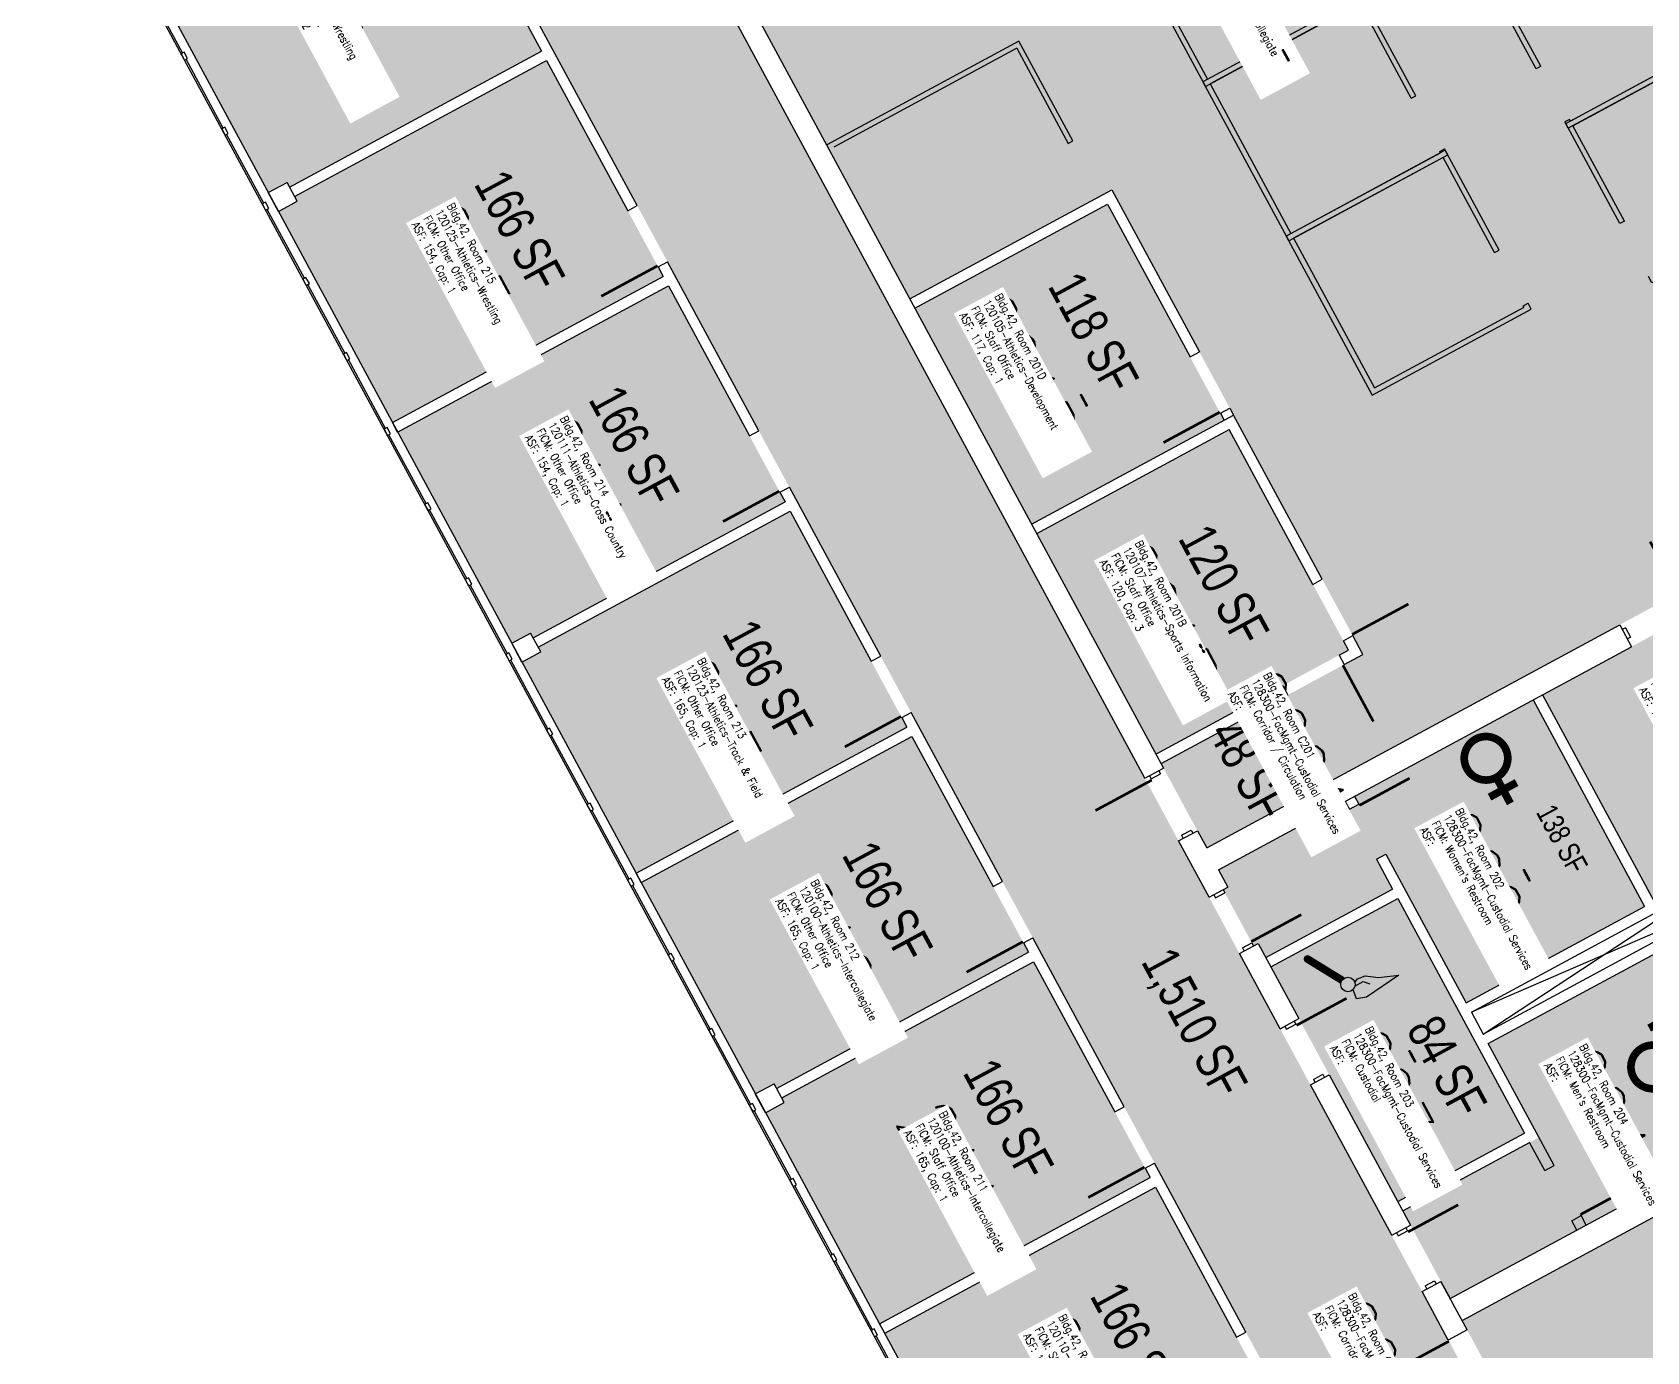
# Model space of a CAD drawing. Header units: inches. Extents: x 69219380 to 69221128, y 27664709 to 27667706.
# Drawn here: x 69219538 to 69220446, y 27666155 to 27666897 of the extents above; entities that cross this region are included whole.
import ezdxf
from ezdxf.enums import TextEntityAlignment as Align

# ---------------------------------------------------------------- set-up
doc = ezdxf.new("R2010")
doc.units = ezdxf.units.IN
doc.header["$LTSCALE"] = 240
doc.header["$MEASUREMENT"] = 0
doc.layers.get('0').update_dxf_attribs({"linetype": 'CONTINUOUS'})
for name, color, linetype in [('A-DOOR', 2, 'CONTINUOUS'), ('A-FLOR', 3, 'CONTINUOUS'), ('A-GLAZ', 1, 'CONTINUOUS'), ('A-GLAZ-SILL', 2, 'CONTINUOUS'), ('A-IDEN-ICON', 4, 'CONTINUOUS'), ('A-IDEN-RNUM', 7, 'CONTINUOUS'), ('A-IDEN-SNUM', 4, 'CONTINUOUS'), ('A-IDEN-VNUM', 4, 'CONTINUOUS'), ('A-WALL', 5, 'CONTINUOUS'), ('AREA-TEXT', 3, 'CONTINUOUS'), ('Rooms-Category-Color', 7, 'CONTINUOUS'), ('Rooms-College-Color', 7, 'CONTINUOUS'), ('Rooms-Department-Color', 7, 'CONTINUOUS'), ('Rooms-Division-Color', 7, 'CONTINUOUS'), ('Rooms-Information', 7, 'CONTINUOUS')]:
    doc.layers.add(name, color=color, linetype=linetype)
doc.styles.add('AREA', font='arial.ttf', dxfattribs={"width": 0.75, "height": 21})
doc.styles.add('ROOMSNUMBER', font='txt.shx', dxfattribs={"height": 0.03})
doc.styles.add('ROOMVNUMBER', font='simplex.shx', dxfattribs={"width": 0.85})

# ---------------------------------------------------------------- blocks, each defined once
blk = doc.blocks.new('36DOOR')
blk.add_lwpolyline([(-0.75, 0, 1.5, 1.5, 0), (-0.75, 36, 0, 0, 0), (-1.5, 36, 0, 0, 0.414214), (-36, -1.5, 0, 0, 0.414214)], format="xyseb")
blk = doc.blocks.new('CPCUST')
at = {"color": 0, "linetype": 'ByBlock'}
for p, q in [((0.0297, -0.0341), (0.0376, -0.0302)), ((0.0376, -0.0302), (0.0533, -0.0324)), ((0.0171, -0.0639), (0.02, -0.0466)), ((0.0262, -0.0408), (0.0446, -0.0406)), ((0.1117, -0.0625), (0.0358, -0.0705)), ((0.0446, -0.0406), (0.0543, -0.0505)), ((0.0533, -0.0324), (0.0745, -0.0479)), ((0.0745, -0.0479), (0.1117, -0.0625)), ((0.0358, -0.0705), (0.0171, -0.0639))]:
    blk.add_line(p, q, dxfattribs=at)
at = {"color": 0, "linetype": 'ByBlock', "const_width": 0.0075}
blk.add_lwpolyline([(-0.0332, 0.0481, 1), (-0.0268, 0.0519, 1)], format="xyb", close=True, dxfattribs=at)
at = {"color": 0, "linetype": 'ByBlock', "const_width": 0.015}
blk.add_lwpolyline([(-0.03, 0.05), (0.01, -0.0193)], dxfattribs=at)
at = {"color": 0, "linetype": 'ByBlock'}
blk.add_circle((0.0158, -0.0313), 0.0141, dxfattribs=at)
blk = doc.blocks.new('CPWOMEN')
at = {"color": 0, "linetype": 'ByBlock', "const_width": 0.015}
blk.add_lwpolyline([(-0.0375, 0, 1), (0.0475, 0, 1)], format="xyb", close=True, dxfattribs=at)
for points in [[(-0.025, -0.07), (0.035, -0.07)], [(0.005, -0.04), (0.005, -0.1)]]:
    blk.add_lwpolyline(points, dxfattribs=at)
blk = doc.blocks.new('CPMEN')
at = {"color": 0, "linetype": 'ByBlock', "const_width": 0.015}
for points in [[(0.055, 0.01), (0.055, 0.05), (0.015, 0.05)], [(0.0151, 0.0101), (0.055, 0.05)]]:
    blk.add_lwpolyline(points, dxfattribs=at)
blk.add_lwpolyline([(-0.0575, -0.02, 1), (0.0275, -0.02, 1)], format="xyb", close=True, dxfattribs=at)

msp = doc.modelspace()

# ---------------------------------------------------------------- hatches: boundary and pattern name
at = {"layer": 'Rooms-Category-Color', "true_color": 0xadadad}
for points in [[(69219829.78, 27667094.92), (69219821.22, 27667110.75), (69219831.78, 27667116.46), (69219832.73, 27667114.7), (69220114.26, 27667266.83), (69220186.4, 27667305.81), (69220177.37, 27667322.53), (69220139.81, 27667392.03), (69220041.21, 27667338.75), (69219689.37, 27667148.62), (69220533.68, 27665586.15), (69220535.44, 27665587.11), (69220549.71, 27665560.71), (69220634.16, 27665606.35), (69220302.33, 27666220.43), (69220239.58, 27666336.56), (69220216.76, 27666378.79), (69220199.65, 27666410.46), (69220163.51, 27666477.32)], [(69220437.23, 27666551.35), (69220387.08, 27666524.25), (69220449.84, 27666408.12), (69220596.76, 27666487.51), (69220534.01, 27666603.64)], [(69220286.14, 27666546.99), (69220275.58, 27666541.29), (69220172.65, 27666485.67), (69220174.07, 27666483.03), (69220198.32, 27666438.16), (69220311.81, 27666499.48)], [(69220381.81, 27666521.4), (69220281.51, 27666467.2), (69220283.89, 27666462.8), (69220278.61, 27666459.95), (69220276.23, 27666464.35), (69220204.97, 27666425.84), (69220210.2, 27666416.16), (69220207.56, 27666414.74), (69220208.51, 27666412.98), (69220208.51, 27666412.98), (69220223.73, 27666384.83), (69220224.68, 27666383.07), (69220227.32, 27666384.49), (69220231.6, 27666376.57), (69220302.86, 27666415.08), (69220293.82, 27666431.8), (69220299.1, 27666434.65), (69220344.27, 27666351.07), (69220444.56, 27666405.27)], [(69220305.76, 27666239.33), (69220377.02, 27666277.84), (69220305.71, 27666409.8), (69220234.45, 27666371.3)], [(69220312.89, 27666226.13), (69220335.23, 27666184.78), (69220411.77, 27666226.14), (69220554.3, 27666303.16), (69220499.15, 27666405.21), (69220356.63, 27666328.2), (69220385.15, 27666275.41), (69220308.61, 27666234.05)]]:
    msp.add_hatch(color=253, dxfattribs=at).paths.add_polyline_path(points)
at = {"layer": 'Rooms-Category-Color', "true_color": 0xfa9ba3}
for points in [[(69220144.94, 27666808.28), (69220213.4, 27666681.6), (69220311.81, 27666499.48), (69220611.81, 27666661.6), (69220249.08, 27667332.86), (69220117.11, 27667261.55), (69220004.5, 27667200.7), (69220072.96, 27667074.01), (69219909.32, 27666985.59), (69219904.04, 27666982.73), (69220031.45, 27666746.96)], [(69219583.71, 27666967.63), (69219670.71, 27666806.63), (69219681.26, 27666812.34), (69219682.69, 27666809.7), (69219824.33, 27666886.24), (69219735.91, 27667049.88)], [(69219827.19, 27666880.96), (69219685.54, 27666804.42), (69219686.97, 27666801.78), (69219676.41, 27666796.08), (69219740.59, 27666677.31), (69219892.79, 27666759.55)], [(69220142.51, 27666800.15), (69220034.3, 27666741.68), (69220099.91, 27666620.27), (69220208.12, 27666678.74)], [(69219895.64, 27666754.27), (69219743.44, 27666672.03), (69219807.62, 27666553.26), (69219818.18, 27666558.96), (69219819.61, 27666556.33), (69219961.25, 27666632.87)], [(69220102.76, 27666614.99), (69220169.79, 27666490.94), (69220272.73, 27666546.57), (69220278, 27666549.42), (69220275.15, 27666554.7), (69220210.97, 27666673.47)], [(69219822.46, 27666551.05), (69219823.89, 27666548.41), (69219813.33, 27666542.7), (69219877.51, 27666423.93), (69220029.71, 27666506.18), (69219964.1, 27666627.59)], [(69220032.56, 27666500.9), (69219880.36, 27666418.66), (69219944.54, 27666299.89), (69219955.1, 27666305.59), (69219956.52, 27666302.95), (69220098.17, 27666379.49)], [(69220166.62, 27666252.81), (69220101.02, 27666374.21), (69219959.38, 27666297.67), (69219960.8, 27666295.03), (69219950.24, 27666289.33), (69220014.42, 27666170.56)], [(69220169.48, 27666247.53), (69220017.28, 27666165.28), (69220081.46, 27666046.51), (69220092.01, 27666052.22), (69220093.44, 27666049.58), (69220235.08, 27666126.12)]]:
    msp.add_hatch(color=241, dxfattribs=at).paths.add_polyline_path(points)
at = {"layer": 'Rooms-Category-Color', "true_color": 0xffe090}
msp.add_hatch(color=41, dxfattribs=at).paths.add_polyline_path([(69220540.58, 27665804.7), (69220793.78, 27665941.52), (69220827.29, 27665959.62), (69220728.49, 27666142.68), (69220673.35, 27666244.73), (69220673.38, 27666244.75), (69220628.69, 27666327.45), (69220587.34, 27666305.11), (69220341.89, 27666172.47)])
at = {"layer": 'Rooms-College-Color', "true_color": 0xadadad}
for points in [[(69219829.78, 27667094.92), (69219821.22, 27667110.75), (69219831.78, 27667116.46), (69219832.73, 27667114.7), (69220114.26, 27667266.83), (69220186.4, 27667305.81), (69220177.37, 27667322.53), (69220139.81, 27667392.03), (69220041.21, 27667338.75), (69219689.37, 27667148.62), (69220533.68, 27665586.15), (69220535.44, 27665587.11), (69220549.71, 27665560.71), (69220634.16, 27665606.35), (69220302.33, 27666220.43), (69220239.58, 27666336.56), (69220216.76, 27666378.79), (69220199.65, 27666410.46), (69220163.51, 27666477.32)], [(69220286.14, 27666546.99), (69220275.58, 27666541.29), (69220172.65, 27666485.67), (69220174.07, 27666483.03), (69220198.32, 27666438.16), (69220311.81, 27666499.48)], [(69220381.81, 27666521.4), (69220281.51, 27666467.2), (69220283.89, 27666462.8), (69220278.61, 27666459.95), (69220276.23, 27666464.35), (69220204.97, 27666425.84), (69220210.2, 27666416.16), (69220207.56, 27666414.74), (69220208.51, 27666412.98), (69220208.51, 27666412.98), (69220223.73, 27666384.83), (69220224.68, 27666383.07), (69220227.32, 27666384.49), (69220231.6, 27666376.57), (69220302.86, 27666415.08), (69220293.82, 27666431.8), (69220299.1, 27666434.65), (69220344.27, 27666351.07), (69220444.56, 27666405.27)], [(69220305.76, 27666239.33), (69220377.02, 27666277.84), (69220305.71, 27666409.8), (69220234.45, 27666371.3)], [(69220312.89, 27666226.13), (69220335.23, 27666184.78), (69220411.77, 27666226.14), (69220554.3, 27666303.16), (69220499.15, 27666405.21), (69220356.63, 27666328.2), (69220385.15, 27666275.41), (69220308.61, 27666234.05)]]:
    msp.add_hatch(color=253, dxfattribs=at).paths.add_polyline_path(points)
at = {"layer": 'Rooms-College-Color', "true_color": 0xffff64}
for points in [[(69220144.94, 27666808.28), (69220213.4, 27666681.6), (69220311.81, 27666499.48), (69220611.81, 27666661.6), (69220249.08, 27667332.86), (69220117.11, 27667261.55), (69220004.5, 27667200.7), (69220072.96, 27667074.01), (69219909.32, 27666985.59), (69219904.04, 27666982.73), (69220031.45, 27666746.96)], [(69219583.71, 27666967.63), (69219670.71, 27666806.63), (69219681.26, 27666812.34), (69219682.69, 27666809.7), (69219824.33, 27666886.24), (69219735.91, 27667049.88)], [(69219827.19, 27666880.96), (69219685.54, 27666804.42), (69219686.97, 27666801.78), (69219676.41, 27666796.08), (69219740.59, 27666677.31), (69219892.79, 27666759.55)], [(69220142.51, 27666800.15), (69220034.3, 27666741.68), (69220099.91, 27666620.27), (69220208.12, 27666678.74)], [(69219895.64, 27666754.27), (69219743.44, 27666672.03), (69219807.62, 27666553.26), (69219818.18, 27666558.96), (69219819.61, 27666556.33), (69219961.25, 27666632.87)], [(69220102.76, 27666614.99), (69220169.79, 27666490.94), (69220272.73, 27666546.57), (69220278, 27666549.42), (69220275.15, 27666554.7), (69220210.97, 27666673.47)], [(69219822.46, 27666551.05), (69219823.89, 27666548.41), (69219813.33, 27666542.7), (69219877.51, 27666423.93), (69220029.71, 27666506.18), (69219964.1, 27666627.59)], [(69220437.23, 27666551.35), (69220387.08, 27666524.25), (69220449.84, 27666408.12), (69220596.76, 27666487.51), (69220534.01, 27666603.64)], [(69220032.56, 27666500.9), (69219880.36, 27666418.66), (69219944.54, 27666299.89), (69219955.1, 27666305.59), (69219956.52, 27666302.95), (69220098.17, 27666379.49)], [(69220166.62, 27666252.81), (69220101.02, 27666374.21), (69219959.38, 27666297.67), (69219960.8, 27666295.03), (69219950.24, 27666289.33), (69220014.42, 27666170.56)], [(69220540.58, 27665804.7), (69220793.78, 27665941.52), (69220827.29, 27665959.62), (69220728.49, 27666142.68), (69220673.35, 27666244.73), (69220673.38, 27666244.75), (69220628.69, 27666327.45), (69220587.34, 27666305.11), (69220341.89, 27666172.47)], [(69220169.48, 27666247.53), (69220017.28, 27666165.28), (69220081.46, 27666046.51), (69220092.01, 27666052.22), (69220093.44, 27666049.58), (69220235.08, 27666126.12)]]:
    msp.add_hatch(color=51, dxfattribs=at).paths.add_polyline_path(points)
at = {"layer": 'Rooms-Department-Color', "true_color": 0xacacac}
for points in [[(69219829.78, 27667094.92), (69219821.22, 27667110.75), (69219831.78, 27667116.46), (69219832.73, 27667114.7), (69220114.26, 27667266.83), (69220186.4, 27667305.81), (69220177.37, 27667322.53), (69220139.81, 27667392.03), (69220041.21, 27667338.75), (69219689.37, 27667148.62), (69220533.68, 27665586.15), (69220535.44, 27665587.11), (69220549.71, 27665560.71), (69220634.16, 27665606.35), (69220302.33, 27666220.43), (69220239.58, 27666336.56), (69220216.76, 27666378.79), (69220199.65, 27666410.46), (69220163.51, 27666477.32)], [(69220437.23, 27666551.35), (69220387.08, 27666524.25), (69220449.84, 27666408.12), (69220596.76, 27666487.51), (69220534.01, 27666603.64)], [(69220286.14, 27666546.99), (69220275.58, 27666541.29), (69220172.65, 27666485.67), (69220174.07, 27666483.03), (69220198.32, 27666438.16), (69220311.81, 27666499.48)], [(69220381.81, 27666521.4), (69220281.51, 27666467.2), (69220283.89, 27666462.8), (69220278.61, 27666459.95), (69220276.23, 27666464.35), (69220204.97, 27666425.84), (69220210.2, 27666416.16), (69220207.56, 27666414.74), (69220208.51, 27666412.98), (69220208.51, 27666412.98), (69220223.73, 27666384.83), (69220224.68, 27666383.07), (69220227.32, 27666384.49), (69220231.6, 27666376.57), (69220302.86, 27666415.08), (69220293.82, 27666431.8), (69220299.1, 27666434.65), (69220344.27, 27666351.07), (69220444.56, 27666405.27)], [(69220305.76, 27666239.33), (69220377.02, 27666277.84), (69220305.71, 27666409.8), (69220234.45, 27666371.3)], [(69220312.89, 27666226.13), (69220335.23, 27666184.78), (69220411.77, 27666226.14), (69220554.3, 27666303.16), (69220499.15, 27666405.21), (69220356.63, 27666328.2), (69220385.15, 27666275.41), (69220308.61, 27666234.05)]]:
    msp.add_hatch(color=253, dxfattribs=at).paths.add_polyline_path(points)
at = {"layer": 'Rooms-Department-Color', "true_color": 0x604aed}
for points in [[(69220144.94, 27666808.28), (69220213.4, 27666681.6), (69220311.81, 27666499.48), (69220611.81, 27666661.6), (69220249.08, 27667332.86), (69220117.11, 27667261.55), (69220004.5, 27667200.7), (69220072.96, 27667074.01), (69219909.32, 27666985.59), (69219904.04, 27666982.73), (69220031.45, 27666746.96)], [(69219583.71, 27666967.63), (69219670.71, 27666806.63), (69219681.26, 27666812.34), (69219682.69, 27666809.7), (69219824.33, 27666886.24), (69219735.91, 27667049.88)], [(69219827.19, 27666880.96), (69219685.54, 27666804.42), (69219686.97, 27666801.78), (69219676.41, 27666796.08), (69219740.59, 27666677.31), (69219892.79, 27666759.55)], [(69220142.51, 27666800.15), (69220034.3, 27666741.68), (69220099.91, 27666620.27), (69220208.12, 27666678.74)], [(69219895.64, 27666754.27), (69219743.44, 27666672.03), (69219807.62, 27666553.26), (69219818.18, 27666558.96), (69219819.61, 27666556.33), (69219961.25, 27666632.87)], [(69220102.76, 27666614.99), (69220169.79, 27666490.94), (69220272.73, 27666546.57), (69220278, 27666549.42), (69220275.15, 27666554.7), (69220210.97, 27666673.47)], [(69219822.46, 27666551.05), (69219823.89, 27666548.41), (69219813.33, 27666542.7), (69219877.51, 27666423.93), (69220029.71, 27666506.18), (69219964.1, 27666627.59)], [(69220032.56, 27666500.9), (69219880.36, 27666418.66), (69219944.54, 27666299.89), (69219955.1, 27666305.59), (69219956.52, 27666302.95), (69220098.17, 27666379.49)], [(69220166.62, 27666252.81), (69220101.02, 27666374.21), (69219959.38, 27666297.67), (69219960.8, 27666295.03), (69219950.24, 27666289.33), (69220014.42, 27666170.56)], [(69220540.58, 27665804.7), (69220793.78, 27665941.52), (69220827.29, 27665959.62), (69220728.49, 27666142.68), (69220673.35, 27666244.73), (69220673.38, 27666244.75), (69220628.69, 27666327.45), (69220587.34, 27666305.11), (69220341.89, 27666172.47)], [(69220169.48, 27666247.53), (69220017.28, 27666165.28), (69220081.46, 27666046.51), (69220092.01, 27666052.22), (69220093.44, 27666049.58), (69220235.08, 27666126.12)]]:
    msp.add_hatch(color=173, dxfattribs=at).paths.add_polyline_path(points)
at = {"layer": 'Rooms-Division-Color', "true_color": 0xadadad}
for points in [[(69219829.78, 27667094.92), (69219821.22, 27667110.75), (69219831.78, 27667116.46), (69219832.73, 27667114.7), (69220114.26, 27667266.83), (69220186.4, 27667305.81), (69220177.37, 27667322.53), (69220139.81, 27667392.03), (69220041.21, 27667338.75), (69219689.37, 27667148.62), (69220533.68, 27665586.15), (69220535.44, 27665587.11), (69220549.71, 27665560.71), (69220634.16, 27665606.35), (69220302.33, 27666220.43), (69220239.58, 27666336.56), (69220216.76, 27666378.79), (69220199.65, 27666410.46), (69220163.51, 27666477.32)], [(69220437.23, 27666551.35), (69220387.08, 27666524.25), (69220449.84, 27666408.12), (69220596.76, 27666487.51), (69220534.01, 27666603.64)], [(69220286.14, 27666546.99), (69220275.58, 27666541.29), (69220172.65, 27666485.67), (69220174.07, 27666483.03), (69220198.32, 27666438.16), (69220311.81, 27666499.48)], [(69220381.81, 27666521.4), (69220281.51, 27666467.2), (69220283.89, 27666462.8), (69220278.61, 27666459.95), (69220276.23, 27666464.35), (69220204.97, 27666425.84), (69220210.2, 27666416.16), (69220207.56, 27666414.74), (69220208.51, 27666412.98), (69220208.51, 27666412.98), (69220223.73, 27666384.83), (69220224.68, 27666383.07), (69220227.32, 27666384.49), (69220231.6, 27666376.57), (69220302.86, 27666415.08), (69220293.82, 27666431.8), (69220299.1, 27666434.65), (69220344.27, 27666351.07), (69220444.56, 27666405.27)], [(69220305.76, 27666239.33), (69220377.02, 27666277.84), (69220305.71, 27666409.8), (69220234.45, 27666371.3)], [(69220312.89, 27666226.13), (69220335.23, 27666184.78), (69220411.77, 27666226.14), (69220554.3, 27666303.16), (69220499.15, 27666405.21), (69220356.63, 27666328.2), (69220385.15, 27666275.41), (69220308.61, 27666234.05)]]:
    msp.add_hatch(color=253, dxfattribs=at).paths.add_polyline_path(points)
at = {"layer": 'Rooms-Division-Color', "true_color": 0x604aed}
for points in [[(69220144.94, 27666808.28), (69220213.4, 27666681.6), (69220311.81, 27666499.48), (69220611.81, 27666661.6), (69220249.08, 27667332.86), (69220117.11, 27667261.55), (69220004.5, 27667200.7), (69220072.96, 27667074.01), (69219909.32, 27666985.59), (69219904.04, 27666982.73), (69220031.45, 27666746.96)], [(69219583.71, 27666967.63), (69219670.71, 27666806.63), (69219681.26, 27666812.34), (69219682.69, 27666809.7), (69219824.33, 27666886.24), (69219735.91, 27667049.88)], [(69219827.19, 27666880.96), (69219685.54, 27666804.42), (69219686.97, 27666801.78), (69219676.41, 27666796.08), (69219740.59, 27666677.31), (69219892.79, 27666759.55)], [(69220142.51, 27666800.15), (69220034.3, 27666741.68), (69220099.91, 27666620.27), (69220208.12, 27666678.74)], [(69219895.64, 27666754.27), (69219743.44, 27666672.03), (69219807.62, 27666553.26), (69219818.18, 27666558.96), (69219819.61, 27666556.33), (69219961.25, 27666632.87)], [(69220102.76, 27666614.99), (69220169.79, 27666490.94), (69220272.73, 27666546.57), (69220278, 27666549.42), (69220275.15, 27666554.7), (69220210.97, 27666673.47)], [(69219822.46, 27666551.05), (69219823.89, 27666548.41), (69219813.33, 27666542.7), (69219877.51, 27666423.93), (69220029.71, 27666506.18), (69219964.1, 27666627.59)], [(69220032.56, 27666500.9), (69219880.36, 27666418.66), (69219944.54, 27666299.89), (69219955.1, 27666305.59), (69219956.52, 27666302.95), (69220098.17, 27666379.49)], [(69220166.62, 27666252.81), (69220101.02, 27666374.21), (69219959.38, 27666297.67), (69219960.8, 27666295.03), (69219950.24, 27666289.33), (69220014.42, 27666170.56)], [(69220540.58, 27665804.7), (69220793.78, 27665941.52), (69220827.29, 27665959.62), (69220728.49, 27666142.68), (69220673.35, 27666244.73), (69220673.38, 27666244.75), (69220628.69, 27666327.45), (69220587.34, 27666305.11), (69220341.89, 27666172.47)], [(69220169.48, 27666247.53), (69220017.28, 27666165.28), (69220081.46, 27666046.51), (69220092.01, 27666052.22), (69220093.44, 27666049.58), (69220235.08, 27666126.12)]]:
    msp.add_hatch(color=173, dxfattribs=at).paths.add_polyline_path(points)

# ---------------------------------------------------------------- linework, layer by layer
at = {"layer": 'A-DOOR'}
for points in [[(69219889.58, 27666765.49, 1.5, 1.5, 0), (69219857.91, 27666748.38, 0, 0, 0), (69219858.27, 27666747.72, 0, 0, -0.414214), (69219872.82, 27666796.5, 0, 0, -0.414214)], [(69220205.7, 27666683.23, 1.5, 1.5, 0), (69220174.03, 27666666.11, 0, 0, 0), (69220174.38, 27666665.45, 0, 0, -0.414214), (69220188.94, 27666714.24, 0, 0, -0.414214)], [(69219958.04, 27666638.8, 1.5, 1.5, 0), (69219926.37, 27666621.69, 0, 0, 0), (69219926.73, 27666621.03, 0, 0, -0.414214), (69219941.28, 27666669.82, 0, 0, -0.414214)], [(69220026.5, 27666512.12, 1.5, 1.5, 0), (69219994.83, 27666495, 0, 0, 0), (69219995.18, 27666494.34, 0, 0, -0.414214), (69220009.74, 27666543.13, 0, 0, -0.414214)], [(69220284.25, 27666462.14, 1.5, 1.5, 0), (69220312.4, 27666477.36, 0, 0, 0), (69220312.04, 27666478.02, 0, 0, -0.414214), (69220299.1, 27666434.65, 0, 0, -0.414214)], [(69220094.96, 27666385.43, 1.5, 1.5, 0), (69220063.29, 27666368.32, 0, 0, 0), (69220063.64, 27666367.66, 0, 0, -0.414214), (69220078.2, 27666416.44, 0, 0, -0.414214)], [(69220223.37, 27666385.49, 1.5, 1.5, 0), (69220251.52, 27666400.7, 0, 0, 0), (69220251.88, 27666400.04, 0, 0, 0.41422), (69220208.51, 27666412.98, 0, 0, 0.414214)], [(69220248.8, 27666338.42, 1.5, 1.5, 0), (69220276.96, 27666353.63, 0, 0, 0), (69220276.6, 27666354.29, 0, 0, -0.414214), (69220263.66, 27666310.92, 0, 0, -0.414214)], [(69220163.41, 27666258.74, 1.5, 1.5, 0), (69220131.74, 27666241.63, 0, 0, 0), (69220132.1, 27666240.97, 0, 0, -0.414214), (69220146.66, 27666289.76, 0, 0, -0.414214)], [(69220408.56, 27666232.08, 1.5, 1.5, 0), (69220436.72, 27666247.3, 0, 0, 0), (69220437.07, 27666246.64, 0, 0, 0.414214), (69220393.71, 27666259.58, 0, 0, 0.414214)], [(69220311.56, 27666222.29, 1.5, 1.5, 0), (69220339.71, 27666237.5, 0, 0, 0), (69220339.35, 27666238.16, 0, 0, -0.414214), (69220326.41, 27666194.8, 0, 0, -0.414214)], [(69220231.87, 27666132.06, 1.5, 1.5, 0), (69220200.2, 27666114.94, 0, 0, 0), (69220200.56, 27666114.28, 0, 0, -0.414214), (69220215.11, 27666163.07, 0, 0, -0.414214)], [(69220334.54, 27666160.82, 1.5, 1.5, 0), (69220302.87, 27666143.71, 0, 0, 0), (69220302.51, 27666144.37, 0, 0, 0.414214), (69220351.3, 27666129.81, 0, 0, 0.414214)]]:
    msp.add_lwpolyline(points, format="xyseb", dxfattribs=at)
at = {"layer": 'A-FLOR'}
for p, q in [((69220092.69, 27666891.78), (69219984.72, 27666833.43)), ((69220091.51, 27666887.84), (69219988.66, 27666832.26)), ((69220353.77, 27666333.48), (69220489.64, 27666422.81)), ((69220496.3, 27666410.49), (69220347.12, 27666345.79))]:
    msp.add_line(p, q, dxfattribs=at)
for points in [[(69220269.01, 27666947.97), (69220238.64, 27667004.17), (69220149.23, 27666955.85), (69220197.57, 27666866.39), (69220286.98, 27666914.71), (69220285.14, 27666918.12)], [(69220266.38, 27666946.55), (69220237.43, 27667000.11), (69220153.28, 27666954.64), (69220198.78, 27666870.45), (69220282.93, 27666915.92), (69220282.51, 27666916.7)], [(69220383.55, 27666876.23), (69220353.16, 27666932.46), (69220440.06, 27666979.42), (69220488.49, 27666889.81), (69220401.59, 27666842.85), (69220399.66, 27666846.41)], [(69220386.18, 27666877.66), (69220357.22, 27666931.25), (69220441.49, 27666976.79)], [(69220315.93, 27666861.15), (69220285.56, 27666917.35), (69220196.14, 27666869.03), (69220244.48, 27666779.57), (69220333.9, 27666827.89), (69220332.06, 27666831.3)], [(69220313.29, 27666859.73), (69220284.35, 27666913.29), (69220200.2, 27666867.82), (69220245.69, 27666783.63), (69220329.84, 27666829.1), (69220329.43, 27666829.87)], [(69220091.51, 27666887.84), (69220120.43, 27666834.32), (69220122.99, 27666835.7), (69220092.69, 27666891.78)], [(69220430.55, 27666789.26), (69220400.16, 27666845.48), (69220487.07, 27666892.44), (69220535.49, 27666802.83), (69220448.59, 27666755.87), (69220446.66, 27666759.44)], [(69220487.07, 27666892.44), (69220402.8, 27666846.91), (69220402.3, 27666847.84)], [(69220433.18, 27666790.68), (69220404.22, 27666844.27), (69220488.49, 27666889.81)], [(69220386.18, 27666877.66), (69220383.55, 27666876.23)], [(69220313.29, 27666859.73), (69220315.93, 27666861.15)], [(69220402.3, 27666847.84), (69220399.66, 27666846.41)], [(69220329.39, 27666829.85), (69220332.06, 27666831.3)], [(69220362.84, 27666774.33), (69220332.48, 27666830.52), (69220243.06, 27666782.2), (69220291.4, 27666692.75), (69220380.82, 27666741.07), (69220378.98, 27666744.47)], [(69220360.21, 27666772.9), (69220331.27, 27666826.47), (69220247.12, 27666780.99), (69220292.61, 27666696.8), (69220376.76, 27666742.28), (69220376.34, 27666743.05)], [(69220433.18, 27666790.68), (69220430.55, 27666789.26)], [(69220360.21, 27666772.9), (69220362.84, 27666774.33)], [(69220376.3, 27666743.03), (69220378.98, 27666744.47)]]:
    msp.add_lwpolyline(points, dxfattribs=at)
at = {"layer": 'A-GLAZ'}
for p, q in [((69219622.57, 27666885.19), (69219601.65, 27666923.9)), ((69219645.39, 27666842.97), (69219624.47, 27666881.68)), ((69219668.21, 27666800.74), (69219647.29, 27666839.45)), ((69219691.03, 27666758.51), (69219670.11, 27666797.22)), ((69219713.85, 27666716.28), (69219692.93, 27666754.99)), ((69219736.67, 27666674.05), (69219715.75, 27666712.76)), ((69219759.49, 27666631.82), (69219738.57, 27666670.53)), ((69219782.31, 27666589.59), (69219761.39, 27666628.3)), ((69219805.13, 27666547.36), (69219784.21, 27666586.07)), ((69219827.95, 27666505.14), (69219807.03, 27666543.84)), ((69219850.77, 27666462.91), (69219829.85, 27666501.62)), ((69219873.58, 27666420.68), (69219852.67, 27666459.39)), ((69219896.4, 27666378.45), (69219875.49, 27666417.16)), ((69219919.22, 27666336.22), (69219898.31, 27666374.93)), ((69219942.04, 27666293.99), (69219921.12, 27666332.7)), ((69219964.86, 27666251.76), (69219943.94, 27666290.47)), ((69219987.68, 27666209.53), (69219966.76, 27666248.24)), ((69220010.5, 27666167.3), (69219989.58, 27666206.01)), ((69220033.32, 27666125.08), (69220012.4, 27666163.79))]:
    msp.add_line(p, q, dxfattribs=at)
at = {"layer": 'A-GLAZ-SILL'}
for p, q in [((69219538.02, 27667039.56), (69219668.28, 27666798.5)), ((69219543.3, 27667042.41), (69219673.56, 27666801.35)), ((69219668.28, 27666798.5), (69219805.2, 27666545.13)), ((69219673.56, 27666801.35), (69219810.48, 27666547.98)), ((69219805.2, 27666545.13), (69219941.16, 27666293.52)), ((69219810.48, 27666547.98), (69219947.39, 27666294.61)), ((69219942.11, 27666291.76), (69220078.08, 27666040.14)), ((69219947.39, 27666294.61), (69220084.31, 27666041.23))]:
    msp.add_line(p, q, dxfattribs=at)
at = {"layer": 'A-WALL'}
for p, q in [((69220163.51, 27666477.32), (69219848.8, 27667059.73)), ((69219859.36, 27667065.43), (69220174.07, 27666483.03)), ((69219775.84, 27666975.98), (69219824.33, 27666886.24)), ((69219878.1, 27666799.35), (69219781.12, 27666978.83)), ((69219623.45, 27666885.67), (69219621.69, 27666884.72)), ((69219625.35, 27666882.15), (69219623.45, 27666885.67)), ((69219682.69, 27666809.7), (69219824.33, 27666886.24)), ((69219621.69, 27666884.72), (69219623.59, 27666881.2)), ((69219623.59, 27666881.2), (69219625.35, 27666882.15)), ((69219685.54, 27666804.42), (69219827.19, 27666880.96)), ((69219827.19, 27666880.96), (69219872.82, 27666796.5)), ((69219646.27, 27666843.44), (69219644.51, 27666842.49)), ((69219644.51, 27666842.49), (69219646.41, 27666838.97)), ((69219648.17, 27666839.92), (69219646.27, 27666843.44)), ((69219646.41, 27666838.97), (69219648.17, 27666839.92)), ((69219670.71, 27666806.63), (69219681.26, 27666812.34)), ((69219676.41, 27666796.08), (69219670.71, 27666806.63)), ((69219686.97, 27666801.78), (69219681.26, 27666812.34)), ((69220031.45, 27666746.96), (69220144.94, 27666808.28)), ((69220144.94, 27666808.28), (69220194.22, 27666717.09)), ((69219669.09, 27666801.21), (69219667.33, 27666800.26)), ((69219667.33, 27666800.26), (69219669.23, 27666796.74)), ((69219670.99, 27666797.69), (69219669.09, 27666801.21)), ((69219669.23, 27666796.74), (69219670.99, 27666797.69)), ((69219676.41, 27666796.08), (69219686.97, 27666801.78)), ((69219872.82, 27666796.5), (69219878.1, 27666799.35)), ((69220034.3, 27666741.68), (69220142.51, 27666800.15)), ((69220142.51, 27666800.15), (69220188.94, 27666714.24)), ((69219889.94, 27666764.83), (69219895.22, 27666767.68)), ((69219946.56, 27666672.67), (69219895.22, 27666767.68)), ((69219691.91, 27666758.98), (69219690.15, 27666758.03)), ((69219693.81, 27666755.46), (69219691.91, 27666758.98)), ((69219740.59, 27666677.31), (69219892.79, 27666759.55)), ((69219889.94, 27666764.83), (69219892.79, 27666759.55)), ((69219690.15, 27666758.03), (69219692.05, 27666754.51)), ((69219692.05, 27666754.51), (69219693.81, 27666755.46)), ((69219743.44, 27666672.03), (69219895.64, 27666754.27)), ((69219895.64, 27666754.27), (69219941.28, 27666669.82)), ((69219714.73, 27666716.75), (69219712.97, 27666715.8)), ((69219712.97, 27666715.8), (69219714.87, 27666712.29)), ((69219716.63, 27666713.24), (69219714.73, 27666716.75)), ((69219714.87, 27666712.29), (69219716.63, 27666713.24)), ((69220188.94, 27666714.24), (69220194.22, 27666717.09)), ((69219743.44, 27666672.03), (69219740.59, 27666677.31)), ((69220099.91, 27666620.27), (69220213.4, 27666681.6)), ((69220206.05, 27666682.57), (69220211.33, 27666685.42)), ((69220206.05, 27666682.57), (69220208.12, 27666678.74)), ((69220211.33, 27666685.42), (69220213.4, 27666681.6)), ((69220263.32, 27666589.22), (69220213.4, 27666681.6)), ((69219737.55, 27666674.53), (69219735.79, 27666673.58)), ((69219735.79, 27666673.58), (69219737.69, 27666670.06)), ((69219739.45, 27666671.01), (69219737.55, 27666674.53)), ((69219737.69, 27666670.06), (69219739.45, 27666671.01)), ((69219941.28, 27666669.82), (69219946.56, 27666672.67)), ((69220102.76, 27666614.99), (69220210.97, 27666673.47)), ((69220258.04, 27666586.37), (69220210.97, 27666673.47)), ((69219958.4, 27666638.14), (69219963.68, 27666641)), ((69220015.02, 27666545.98), (69219963.68, 27666641)), ((69219760.37, 27666632.3), (69219758.61, 27666631.35)), ((69219758.61, 27666631.35), (69219760.51, 27666627.83)), ((69219762.27, 27666628.78), (69219760.37, 27666632.3)), ((69219819.61, 27666556.33), (69219961.25, 27666632.87)), ((69219958.4, 27666638.14), (69219961.25, 27666632.87)), ((69219760.51, 27666627.83), (69219762.27, 27666628.78)), ((69219822.46, 27666551.05), (69219964.1, 27666627.59)), ((69219964.1, 27666627.59), (69220009.74, 27666543.13)), ((69219783.19, 27666590.07), (69219781.43, 27666589.12)), ((69219781.43, 27666589.12), (69219783.33, 27666585.6)), ((69219785.09, 27666586.55), (69219783.19, 27666590.07)), ((69219783.33, 27666585.6), (69219785.09, 27666586.55)), ((69220258.04, 27666586.37), (69220263.32, 27666589.22)), ((69219807.62, 27666553.26), (69219818.18, 27666558.96)), ((69219823.89, 27666548.41), (69219818.18, 27666558.96)), ((69220198.32, 27666438.16), (69220430.58, 27666563.66)), ((69220430.58, 27666563.66), (69220437.23, 27666551.35)), ((69220433.76, 27666561.98), (69220432, 27666561.02)), ((69220433.76, 27666561.98), (69220436.61, 27666556.7)), ((69219813.33, 27666542.7), (69219807.62, 27666553.26)), ((69220204.97, 27666425.84), (69220437.23, 27666551.35)), ((69220272.73, 27666546.57), (69220278, 27666549.42)), ((69220275.15, 27666554.7), (69220280.43, 27666557.55)), ((69220278, 27666549.42), (69220275.15, 27666554.7)), ((69220286.14, 27666546.99), (69220280.43, 27666557.55)), ((69220436.61, 27666556.7), (69220434.85, 27666555.75)), ((69219806.01, 27666547.84), (69219804.25, 27666546.89)), ((69219804.25, 27666546.89), (69219806.15, 27666543.37)), ((69219807.91, 27666544.32), (69219806.01, 27666547.84)), ((69219806.15, 27666543.37), (69219807.91, 27666544.32)), ((69219813.33, 27666542.7), (69219823.89, 27666548.41)), ((69220009.74, 27666543.13), (69220015.02, 27666545.98)), ((69220272.73, 27666546.57), (69220275.58, 27666541.29)), ((69220275.58, 27666541.29), (69220286.14, 27666546.99)), ((69220169.79, 27666490.94), (69220241.05, 27666529.45)), ((69220172.65, 27666485.67), (69220243.91, 27666524.17)), ((69220241.05, 27666529.45), (69220243.91, 27666524.17)), ((69220387.08, 27666524.25), (69220449.84, 27666408.12)), ((69220026.86, 27666511.46), (69220032.13, 27666514.31)), ((69220083.48, 27666419.29), (69220032.13, 27666514.31)), ((69220381.81, 27666521.4), (69220444.56, 27666405.27)), ((69219828.83, 27666505.61), (69219827.07, 27666504.66)), ((69219827.07, 27666504.66), (69219828.97, 27666501.14)), ((69219830.73, 27666502.09), (69219828.83, 27666505.61)), ((69219877.51, 27666423.93), (69220029.71, 27666506.18)), ((69220026.86, 27666511.46), (69220029.71, 27666506.18)), ((69219828.97, 27666501.14), (69219830.73, 27666502.09)), ((69219880.36, 27666418.66), (69220032.56, 27666500.9)), ((69220032.56, 27666500.9), (69220078.2, 27666416.44)), ((69220163.51, 27666477.32), (69220174.07, 27666483.03)), ((69220166.15, 27666478.75), (69220167.1, 27666476.99)), ((69220167.1, 27666476.99), (69220172.38, 27666479.84)), ((69220171.43, 27666481.6), (69220172.38, 27666479.84)), ((69219851.64, 27666463.38), (69219849.89, 27666462.43)), ((69219849.89, 27666462.43), (69219851.79, 27666458.91)), ((69219853.55, 27666459.86), (69219851.64, 27666463.38)), ((69219851.79, 27666458.91), (69219853.55, 27666459.86)), ((69220276.23, 27666464.35), (69220278.61, 27666459.95)), ((69220278.61, 27666459.95), (69220283.89, 27666462.8)), ((69220281.51, 27666467.2), (69220283.89, 27666462.8)), ((69220283.89, 27666462.8), (69220284.25, 27666462.14)), ((69220182.53, 27666442.13), (69220193.09, 27666447.84)), ((69220199.65, 27666410.46), (69220182.53, 27666442.13)), ((69220184.22, 27666445.32), (69220189.5, 27666448.17)), ((69220184.22, 27666445.32), (69220185.17, 27666443.56)), ((69220189.5, 27666448.17), (69220190.45, 27666446.41)), ((69220193.09, 27666447.84), (69220198.32, 27666438.16)), ((69220293.82, 27666431.8), (69220299.1, 27666434.65)), ((69220293.82, 27666431.8), (69220302.86, 27666415.08)), ((69220299.1, 27666434.65), (69220344.27, 27666351.07)), ((69219880.36, 27666418.66), (69219877.51, 27666423.93)), ((69220204.97, 27666425.84), (69220210.2, 27666416.16)), ((69220347.12, 27666345.79), (69220489.64, 27666422.81)), ((69219874.46, 27666421.15), (69219872.7, 27666420.2)), ((69219872.7, 27666420.2), (69219874.61, 27666416.68)), ((69219876.37, 27666417.63), (69219874.46, 27666421.15)), ((69219874.61, 27666416.68), (69219876.37, 27666417.63)), ((69220078.2, 27666416.44), (69220083.48, 27666419.29)), ((69220199.65, 27666410.46), (69220210.2, 27666416.16)), ((69220207.56, 27666414.74), (69220208.51, 27666412.98)), ((69220231.6, 27666376.57), (69220302.86, 27666415.08)), ((69220202.28, 27666411.89), (69220203.24, 27666410.13)), ((69220203.24, 27666410.13), (69220208.51, 27666412.98)), ((69220234.45, 27666371.3), (69220305.71, 27666409.8)), ((69220305.71, 27666409.8), (69220377.02, 27666277.84)), ((69220344.27, 27666351.07), (69220444.56, 27666405.27)), ((69220353.77, 27666333.48), (69220496.3, 27666410.49)), ((69220356.63, 27666328.2), (69220499.15, 27666405.21)), ((69220095.31, 27666384.77), (69220100.59, 27666387.62)), ((69220151.94, 27666292.61), (69220100.59, 27666387.62)), ((69219897.28, 27666378.92), (69219895.52, 27666377.97)), ((69219895.52, 27666377.97), (69219897.43, 27666374.45)), ((69219899.19, 27666375.4), (69219897.28, 27666378.92)), ((69219956.52, 27666302.95), (69220098.17, 27666379.49)), ((69220095.31, 27666384.77), (69220098.17, 27666379.49)), ((69220216.76, 27666378.79), (69220227.32, 27666384.49)), ((69220239.58, 27666336.56), (69220216.76, 27666378.79)), ((69220218.45, 27666381.97), (69220223.73, 27666384.83)), ((69220218.45, 27666381.97), (69220219.4, 27666380.21)), ((69220223.73, 27666384.83), (69220224.68, 27666383.07)), ((69220227.32, 27666384.49), (69220250.14, 27666342.26)), ((69219897.43, 27666374.45), (69219899.19, 27666375.4)), ((69219959.38, 27666297.67), (69220101.02, 27666374.21)), ((69220101.02, 27666374.21), (69220146.66, 27666289.76)), ((69220239.58, 27666336.56), (69220250.14, 27666342.26)), ((69220247.5, 27666340.84), (69220248.45, 27666339.08)), ((69220347.12, 27666345.79), (69220353.77, 27666333.48)), ((69219920.1, 27666336.69), (69219918.34, 27666335.74)), ((69219918.34, 27666335.74), (69219920.24, 27666332.23)), ((69219922, 27666333.18), (69219920.1, 27666336.69)), ((69219920.24, 27666332.23), (69219922, 27666333.18)), ((69220242.22, 27666337.98), (69220243.17, 27666336.23)), ((69220243.17, 27666336.23), (69220248.45, 27666339.08)), ((69220393.71, 27666259.58), (69220356.63, 27666328.2)), ((69220335.23, 27666184.78), (69220580.69, 27666317.42)), ((69219944.54, 27666299.89), (69219955.1, 27666305.59)), ((69219960.8, 27666295.03), (69219955.1, 27666305.59)), ((69220256.69, 27666304.89), (69220267.25, 27666310.59)), ((69220302.33, 27666220.43), (69220256.69, 27666304.89)), ((69220258.38, 27666308.07), (69220263.66, 27666310.92)), ((69220258.38, 27666308.07), (69220259.33, 27666306.31)), ((69220263.66, 27666310.92), (69220264.61, 27666309.17)), ((69220267.25, 27666310.59), (69220312.89, 27666226.13)), ((69220341.89, 27666172.47), (69220587.34, 27666305.11)), ((69219950.24, 27666289.33), (69219944.54, 27666299.89)), ((69219942.92, 27666294.47), (69219941.16, 27666293.52)), ((69219941.16, 27666293.52), (69219943.06, 27666290)), ((69219944.82, 27666290.95), (69219942.92, 27666294.47)), ((69219943.06, 27666290), (69219944.82, 27666290.95)), ((69219950.24, 27666289.33), (69219960.8, 27666295.03)), ((69220146.66, 27666289.76), (69220151.94, 27666292.61)), ((69220305.76, 27666239.33), (69220377.02, 27666277.84)), ((69220308.61, 27666234.05), (69220379.87, 27666272.56)), ((69220388.43, 27666256.72), (69220379.87, 27666272.56)), ((69220163.77, 27666258.08), (69220169.05, 27666260.94)), ((69220220.39, 27666165.92), (69220169.05, 27666260.94)), ((69220388.43, 27666256.72), (69220393.71, 27666259.58)), ((69219965.74, 27666252.24), (69219963.98, 27666251.29)), ((69219963.98, 27666251.29), (69219965.88, 27666247.77)), ((69219967.64, 27666248.72), (69219965.74, 27666252.24)), ((69220014.42, 27666170.56), (69220166.62, 27666252.81)), ((69220163.77, 27666258.08), (69220166.62, 27666252.81)), ((69219965.88, 27666247.77), (69219967.64, 27666248.72)), ((69220017.28, 27666165.28), (69220169.48, 27666247.53)), ((69220169.48, 27666247.53), (69220215.11, 27666163.07)), ((69220408.92, 27666231.42), (69220408.56, 27666232.08)), ((69220302.33, 27666220.43), (69220312.89, 27666226.13)), ((69220305.92, 27666220.1), (69220311.2, 27666222.95)), ((69220310.25, 27666224.71), (69220311.2, 27666222.95)), ((69220403.64, 27666228.57), (69220408.92, 27666231.42)), ((69220406.49, 27666223.29), (69220403.64, 27666228.57)), ((69220411.77, 27666226.14), (69220408.92, 27666231.42)), ((69220304.97, 27666221.86), (69220305.92, 27666220.1)), ((69219988.56, 27666210.01), (69219986.8, 27666209.06)), ((69219986.8, 27666209.06), (69219988.7, 27666205.54)), ((69219990.46, 27666206.49), (69219988.56, 27666210.01)), ((69219988.7, 27666205.54), (69219990.46, 27666206.49)), ((69220319.45, 27666188.76), (69220330, 27666194.46)), ((69220334.18, 27666161.48), (69220319.45, 27666188.76)), ((69220321.14, 27666191.94), (69220326.41, 27666194.8)), ((69220321.14, 27666191.94), (69220322.09, 27666190.18)), ((69220326.41, 27666194.8), (69220327.36, 27666193.04)), ((69220330, 27666194.46), (69220335.23, 27666184.78)), ((69220344.74, 27666167.19), (69220330, 27666194.46)), ((69220017.28, 27666165.28), (69220014.42, 27666170.56)), ((69220011.38, 27666167.78), (69220009.62, 27666166.83)), ((69220009.62, 27666166.83), (69220011.52, 27666163.31)), ((69220013.28, 27666164.26), (69220011.38, 27666167.78)), ((69220011.52, 27666163.31), (69220013.28, 27666164.26)), ((69220215.11, 27666163.07), (69220220.39, 27666165.92)), ((69220344.74, 27666167.19), (69220334.18, 27666161.48))]:
    msp.add_line(p, q, dxfattribs=at)

# ---------------------------------------------------------------- block references
at = {"layer": 'A-DOOR'}
for p, rotation in [((69220280.43, 27666557.55), 298.3855758908834), ((69220465.43, 27666579.09), 28.38557589088346), ((69220167.1, 27666476.99), 118.3855758908835)]:
    msp.add_blockref('36DOOR', p, dxfattribs=dict(at, rotation=rotation))
at = {"layer": 'A-DOOR', "xscale": -1, "rotation": 208.3855758908834}
msp.add_blockref('36DOOR', (69220275.58, 27666541.29), dxfattribs=at)
at = {"layer": 'A-IDEN-ICON', "xscale": 288, "yscale": 288, "zscale": 288, "rotation": 28.38557589088346}
for name, p in [('CPWOMEN', (69220354.1, 27666487.91)), ('CPCUST', (69220269.44, 27666367.18)), ('CPMEN', (69220450.15, 27666322.15))]:
    msp.add_blockref(name, p, dxfattribs=at)

# ---------------------------------------------------------------- texts
at = {"layer": 'A-IDEN-RNUM', "style": 'ROOMSNUMBER', "width": 0.85}
for s, p in [('0201-00', (69220242.76, 27666883.88)), ('0215-00', (69219800.42, 27666751.69)), ('0201-D0', (69220129.27, 27666689.93)), ('0214-00', (69219862.17, 27666624.79)), ('0201-B0', (69220195.65, 27666550.38)), ('0213-00', (69219929.21, 27666500.75)), ('C201-00', (69220242.68, 27666492.03)), ('0202-00', (69220378.23, 27666422.85)), ('0212-00', (69219999.09, 27666371.42)), ('0203-00', (69220313.9, 27666321.02)), ('0211-00', (69220074.25, 27666244.95))]:
    msp.add_text(s, height=0.96, rotation=298.39, dxfattribs=at).set_placement(p, align=Align.MIDDLE)
at = {"layer": 'A-IDEN-SNUM', "style": 'ROOMSNUMBER', "width": 0.85}
for s, p in [('0420020100', (69220242.76, 27666883.88)), ('0420021500', (69219800.42, 27666751.69)), ('04200201D0', (69220129.27, 27666689.93)), ('0420021400', (69219862.17, 27666624.79)), ('04200201B0', (69220195.65, 27666550.38)), ('0420021300', (69219929.21, 27666500.75)), ('0420C20100', (69220242.68, 27666492.03)), ('0420020200', (69220378.23, 27666422.85)), ('0420021200', (69219999.09, 27666371.42)), ('0420020300', (69220313.9, 27666321.02)), ('0420021100', (69220074.25, 27666244.95))]:
    msp.add_text(s, height=0.96, rotation=298.39, dxfattribs=at).set_placement(p, align=Align.MIDDLE)
at = {"layer": 'A-IDEN-VNUM', "style": 'ROOMVNUMBER', "width": 0.85}
for s, p in [('216', (69219697.21, 27666916.51)), ('215', (69219778.92, 27666767.34)), ('201D', (69220092.89, 27666705.24)), ('214', (69219842.78, 27666647.09)), ('201B', (69220171.71, 27666566.34)), ('213', (69219919.64, 27666511.56)), ('C201', (69220243.99, 27666495.13)), ('201A', (69220475.63, 27666493.45)), ('202', (69220348.32, 27666425.54)), ('212', (69219983.36, 27666386.97)), ('203', (69220297.62, 27666302.81)), ('204', (69220418.37, 27666292.4)), ('211', (69220052.85, 27666261.8)), ('C200', (69220294.52, 27666141.19)), ('210', (69220122.71, 27666142.56))]:
    msp.add_text(s, height=31.5, rotation=298.39, dxfattribs=at).set_placement(p, align=Align.MIDDLE)
at = {"layer": 'AREA-TEXT', "style": 'AREA', "width": 0.75}
for s, height, p in [('166 SF', 21, (69219812.13, 27666785.28)), ('118 SF', 21, (69220134.79, 27666727.89)), ('166 SF', 21, (69219876.46, 27666664.16)), ('120 SF', 21, (69220208.05, 27666585.98)), ('166 SF', 21, (69219951.67, 27666532.48)), ('48 SF', 21, (69220222.16, 27666481.99)), ('138 SF', 12, (69220398.17, 27666443.25)), ('166 SF', 21, (69220018.94, 27666408)), ('1,510 SF', 21, (69220191.6, 27666339.97)), ('84 SF', 21, (69220333.44, 27666315.28)), ('166 SF', 21, (69220086.92, 27666285.63)), ('166 SF', 21, (69220158.4, 27666160.04))]:
    msp.add_text(s, height=height, rotation=298.39, dxfattribs=at).set_placement(p, align=Align.MIDDLE_CENTER)

# ---------------------------------------------------------------- next in the draw order: texts
at = {"layer": 'Rooms-Information', "char_height": 4.5, "width": 100.8, "attachment_point": 7, "rotation": 298.39, "style": 'ROOMVNUMBER', "bg_fill": 3, "box_fill_scale": 1.5, "bg_fill_color": 256, "bg_fill_true_color": 13158600, "bg_fill_transparency": 0}
for s, insert in [('Bldg.42, Room 201^M^J120100-Athletics-Intercollegiate^M^JFICM: Other Office^M^JASF: 1983, Cap: 4', (69220180.37, 27666949.8)), ('Bldg.42, Room 216^M^J120125-Athletics-Wrestling^M^JFICM: Other Office^M^JASF: 223, Cap: 2', (69219668.5, 27666936.5)), ('Bldg.42, Room 215^M^J120125-Athletics-Wrestling^M^JFICM: Other Office^M^JASF: 154, Cap: 1', (69219749.91, 27666787.89)), ('Bldg.42, Room 201D^M^J120105-Athletics-Development^M^JFICM: Staff Office^M^JASF: 117, Cap: 1', (69220057.81, 27666737.01)), ('Bldg.42, Room 214^M^J120111-Athletics-Cross Country^M^JFICM: Other Office^M^JASF: 154, Cap: 1', (69219813.47, 27666668.2)), ('Bldg.42, Room 201B^M^J120107-Athletics-Sports Information^M^JFICM: Staff Office^M^JASF: 120, Cap: 3', (69220136.64, 27666598.11)), ('Bldg.42, Room 213^M^J120123-Athletics-Track & Field^M^JFICM: Other Office^M^JASF: 165, Cap: 1', (69219890.62, 27666532.11)), ('Bldg.42, Room 201A^M^J132900-ITS - Enterprise Network Svcs^M^JFICM: Telecom Closet^M^JASF: 180, Cap: 3', (69220439.95, 27666526.34)), ("Bldg.42, Room 202^M^J128300-FacMgmt-Custodial Services^M^JFICM: Women's Restroom^M^JASF: ", (69220318.1, 27666448.34)), ('Bldg.42, Room 212^M^J120100-Athletics-Intercollegiate^M^JFICM: Other Office^M^JASF: 165, Cap: 1', (69219954.35, 27666407.52)), ('Bldg.42, Room 203^M^J128300-FacMgmt-Custodial Services^M^JFICM: Custodial^M^JASF: ', (69220267.4, 27666325.61)), ("Bldg.42, Room 204^M^J128300-FacMgmt-Custodial Services^M^JFICM: Men's Restroom^M^JASF: ", (69220387.85, 27666315.76)), ('Bldg.42, Room 211^M^J120100-Athletics-Intercollegiate^M^JFICM: Staff Office^M^JASF: 165, Cap: 1', (69220026.57, 27666277.31)), ('Bldg.42, Room C200^M^J128300-FacMgmt-Custodial Services^M^JFICM: Corridor / Circulation^M^JASF: ', (69220257.93, 27666175.77)), ('Bldg.42, Room 210^M^J120110-Athletics-Basketball Women^M^JFICM: Staff Office^M^JASF: 154, Cap: 1', (69220093.69, 27666163.11))]:
    msp.add_mtext(s, dxfattribs=dict(at, insert=insert))

# ---------------------------------------------------------------- next in the draw order: texts
at = {"layer": 'Rooms-Information', "insert": (69220210.13, 27666524.65), "char_height": 4.5, "width": 100.8, "attachment_point": 7, "rotation": 298.39, "style": 'ROOMVNUMBER', "bg_fill": 3, "box_fill_scale": 1.5, "bg_fill_color": 256, "bg_fill_true_color": 13158600, "bg_fill_transparency": 0}
msp.add_mtext('Bldg.42, Room C201^M^J128300-FacMgmt-Custodial Services^M^JFICM: Corridor / Circulation^M^JASF: ', dxfattribs=at)

doc.saveas('drawing.dxf')
